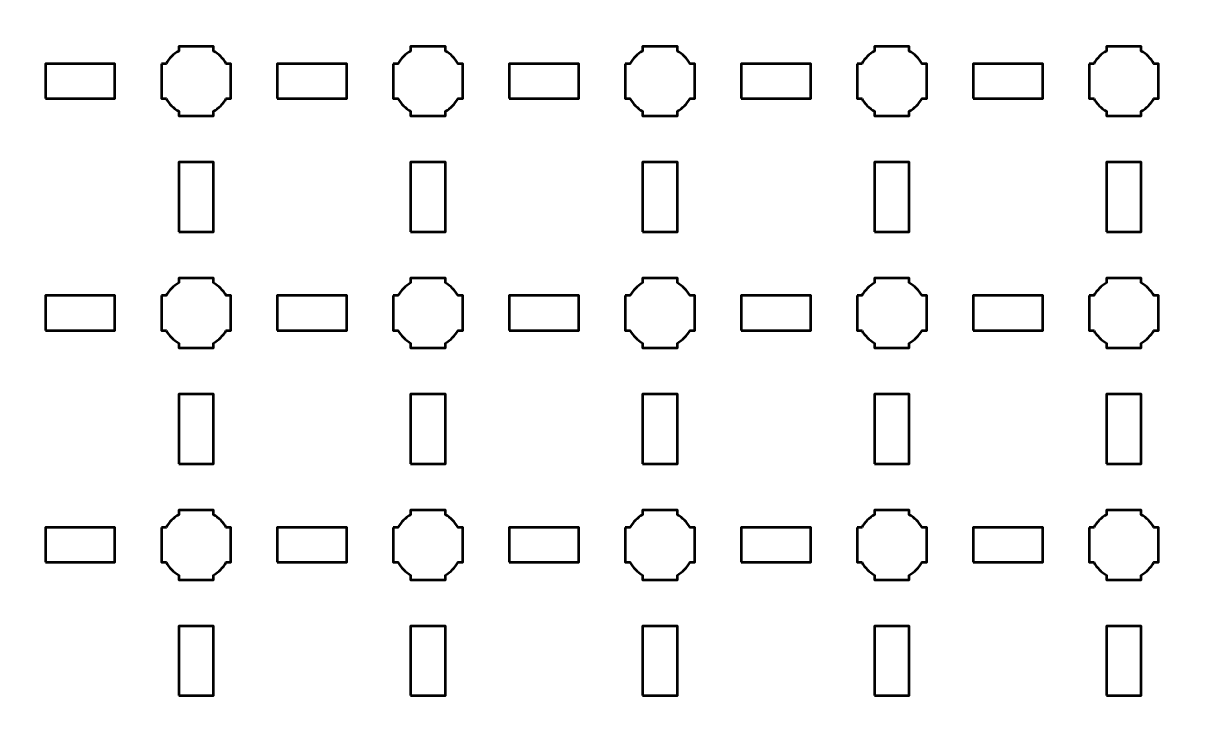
# Model space of a CAD drawing. Header units: centimetres. Extents: x -30.1 to 9.2, y -39.5 to 9.8.
# Drawn here: x -20.99 to -11, y -14.35 to -8.35 of the extents above; entities that cross this region are included whole.
import ezdxf

# ---------------------------------------------------------------- set-up
doc = ezdxf.new("R2010")
doc.units = ezdxf.units.CM
doc.header["$MEASUREMENT"] = 0
doc.layers.add('Layer 1', color=7, linetype='Continuous')

msp = doc.modelspace()

# ---------------------------------------------------------------- linework, layer by layer
at = {"layer": 'Layer 1', "lineweight": 53}
for points in [[(-20.8, -9), (-20.2, -9), (-20.2, -8.7), (-20.8, -8.7), (-20.8, -9)], [(-18.8, -9), (-18.2, -9), (-18.2, -8.7), (-18.8, -8.7), (-18.8, -9)], [(-16.8, -9), (-16.2, -9), (-16.2, -8.7), (-16.8, -8.7), (-16.8, -9)], [(-14.8, -9), (-14.2, -9), (-14.2, -8.7), (-14.8, -8.7), (-14.8, -9)], [(-12.8, -9), (-12.2, -9), (-12.2, -8.7), (-12.8, -8.7), (-12.8, -9)], [(-19.65, -10.15), (-19.35, -10.15), (-19.35, -9.55), (-19.65, -9.55), (-19.65, -10.15)], [(-17.65, -10.15), (-17.35, -10.15), (-17.35, -9.55), (-17.65, -9.55), (-17.65, -10.15)], [(-15.65, -10.15), (-15.35, -10.15), (-15.35, -9.55), (-15.65, -9.55), (-15.65, -10.15)], [(-13.65, -10.15), (-13.35, -10.15), (-13.35, -9.55), (-13.65, -9.55), (-13.65, -10.15)], [(-11.65, -10.15), (-11.35, -10.15), (-11.35, -9.55), (-11.65, -9.55), (-11.65, -10.15)], [(-20.8, -11), (-20.2, -11), (-20.2, -10.7), (-20.8, -10.7), (-20.8, -11)], [(-18.8, -11), (-18.2, -11), (-18.2, -10.7), (-18.8, -10.7), (-18.8, -11)], [(-16.8, -11), (-16.2, -11), (-16.2, -10.7), (-16.8, -10.7), (-16.8, -11)], [(-14.8, -11), (-14.2, -11), (-14.2, -10.7), (-14.8, -10.7), (-14.8, -11)], [(-12.8, -11), (-12.2, -11), (-12.2, -10.7), (-12.8, -10.7), (-12.8, -11)], [(-19.65, -12.15), (-19.35, -12.15), (-19.35, -11.55), (-19.65, -11.55), (-19.65, -12.15)], [(-17.65, -12.15), (-17.35, -12.15), (-17.35, -11.55), (-17.65, -11.55), (-17.65, -12.15)], [(-15.65, -12.15), (-15.35, -12.15), (-15.35, -11.55), (-15.65, -11.55), (-15.65, -12.15)], [(-13.65, -12.15), (-13.35, -12.15), (-13.35, -11.55), (-13.65, -11.55), (-13.65, -12.15)], [(-11.65, -12.15), (-11.35, -12.15), (-11.35, -11.55), (-11.65, -11.55), (-11.65, -12.15)], [(-20.8, -13), (-20.2, -13), (-20.2, -12.7), (-20.8, -12.7), (-20.8, -13)], [(-18.8, -13), (-18.2, -13), (-18.2, -12.7), (-18.8, -12.7), (-18.8, -13)], [(-16.8, -13), (-16.2, -13), (-16.2, -12.7), (-16.8, -12.7), (-16.8, -13)], [(-14.8, -13), (-14.2, -13), (-14.2, -12.7), (-14.8, -12.7), (-14.8, -13)], [(-12.8, -13), (-12.2, -13), (-12.2, -12.7), (-12.8, -12.7), (-12.8, -13)], [(-19.65, -14.15), (-19.35, -14.15), (-19.35, -13.55), (-19.65, -13.55), (-19.65, -14.15)], [(-17.65, -14.15), (-17.35, -14.15), (-17.35, -13.55), (-17.65, -13.55), (-17.65, -14.15)], [(-15.65, -14.15), (-15.35, -14.15), (-15.35, -13.55), (-15.65, -13.55), (-15.65, -14.15)], [(-13.65, -14.15), (-13.35, -14.15), (-13.35, -13.55), (-13.65, -13.55), (-13.65, -14.15)], [(-11.65, -14.15), (-11.35, -14.15), (-11.35, -13.55), (-11.65, -13.55), (-11.65, -14.15)]]:
    msp.add_lwpolyline(points, close=True, dxfattribs=at)
for points, knots in [([(-30.15, -39), (-30.15, -39), (-30.15, 9.3), (-30.15, 9.3), (-30.15, 9.3), (-30.15, 9.57609), (-29.92609, 9.8), (-29.65, 9.8), (-29.65, 9.8), (-29.65, 9.8), (8.65, 9.8), (8.65, 9.8), (8.65, 9.8), (8.92609, 9.8), (9.15, 9.57609), (9.15, 9.3), (9.15, 9.3), (9.15, 9.3), (9.15, -39), (9.15, -39), (9.15, -39), (9.15, -39.27609), (8.92609, -39.5), (8.65, -39.5), (8.65, -39.5), (8.65, -39.5), (-29.65, -39.5), (-29.65, -39.5), (-29.65, -39.5), (-29.92609, -39.5), (-30.15, -39.27609), (-30.15, -39)], [0, 0, 0, 0, 0.125, 0.125, 0.125, 0.125, 0.25, 0.25, 0.25, 0.25, 0.375, 0.375, 0.375, 0.375, 0.5, 0.5, 0.5, 0.5, 0.625, 0.625, 0.625, 0.625, 0.75, 0.75, 0.75, 0.75, 0.875, 0.875, 0.875, 0.875, 1, 1, 1, 1]), ([(-19.8, -8.7), (-19.8, -8.7), (-19.75985, -8.7), (-19.75985, -8.7), (-19.75985, -8.7), (-19.7335, -8.65447), (-19.69553, -8.6165), (-19.65, -8.59015), (-19.65, -8.59015), (-19.65, -8.59015), (-19.65, -8.55), (-19.65, -8.55), (-19.65, -8.55), (-19.65, -8.55), (-19.5, -8.55), (-19.5, -8.55), (-19.5, -8.55), (-19.5, -8.55), (-19.35, -8.55), (-19.35, -8.55), (-19.35, -8.55), (-19.35, -8.55), (-19.35, -8.59015), (-19.35, -8.59015), (-19.35, -8.59015), (-19.30447, -8.6165), (-19.2665, -8.65447), (-19.24015, -8.7), (-19.24015, -8.7), (-19.24015, -8.7), (-19.2, -8.7), (-19.2, -8.7), (-19.2, -8.7), (-19.2, -8.7), (-19.2, -8.85), (-19.2, -8.85), (-19.2, -8.85), (-19.2, -8.85), (-19.2, -9), (-19.2, -9), (-19.2, -9), (-19.2, -9), (-19.24015, -9), (-19.24015, -9), (-19.24015, -9), (-19.2665, -9.04553), (-19.30447, -9.0835), (-19.35, -9.10985), (-19.35, -9.10985), (-19.35, -9.10985), (-19.35, -9.15), (-19.35, -9.15), (-19.35, -9.15), (-19.35, -9.15), (-19.5, -9.15), (-19.5, -9.15), (-19.5, -9.15), (-19.5, -9.15), (-19.65, -9.15), (-19.65, -9.15), (-19.65, -9.15), (-19.65, -9.15), (-19.65, -9.10985), (-19.65, -9.10985), (-19.65, -9.10985), (-19.69553, -9.0835), (-19.7335, -9.04553), (-19.75985, -9), (-19.75985, -9), (-19.75985, -9), (-19.8, -9), (-19.8, -9), (-19.8, -9), (-19.8, -9), (-19.8, -8.85), (-19.8, -8.85), (-19.8, -8.85), (-19.8, -8.85), (-19.8, -8.7), (-19.8, -8.7)], [0, 0, 0, 0, 0.05, 0.05, 0.05, 0.05, 0.1, 0.1, 0.1, 0.1, 0.15, 0.15, 0.15, 0.15, 0.2, 0.2, 0.2, 0.2, 0.25, 0.25, 0.25, 0.25, 0.3, 0.3, 0.3, 0.3, 0.35, 0.35, 0.35, 0.35, 0.4, 0.4, 0.4, 0.4, 0.45, 0.45, 0.45, 0.45, 0.5, 0.5, 0.5, 0.5, 0.55, 0.55, 0.55, 0.55, 0.6, 0.6, 0.6, 0.6, 0.65, 0.65, 0.65, 0.65, 0.7, 0.7, 0.7, 0.7, 0.75, 0.75, 0.75, 0.75, 0.8, 0.8, 0.8, 0.8, 0.85, 0.85, 0.85, 0.85, 0.9, 0.9, 0.9, 0.9, 0.95, 0.95, 0.95, 0.95, 1, 1, 1, 1]), ([(-17.8, -8.7), (-17.8, -8.7), (-17.75985, -8.7), (-17.75985, -8.7), (-17.75985, -8.7), (-17.7335, -8.65447), (-17.69553, -8.6165), (-17.65, -8.59015), (-17.65, -8.59015), (-17.65, -8.59015), (-17.65, -8.55), (-17.65, -8.55), (-17.65, -8.55), (-17.65, -8.55), (-17.5, -8.55), (-17.5, -8.55), (-17.5, -8.55), (-17.5, -8.55), (-17.35, -8.55), (-17.35, -8.55), (-17.35, -8.55), (-17.35, -8.55), (-17.35, -8.59015), (-17.35, -8.59015), (-17.35, -8.59015), (-17.30447, -8.6165), (-17.2665, -8.65447), (-17.24015, -8.7), (-17.24015, -8.7), (-17.24015, -8.7), (-17.2, -8.7), (-17.2, -8.7), (-17.2, -8.7), (-17.2, -8.7), (-17.2, -8.85), (-17.2, -8.85), (-17.2, -8.85), (-17.2, -8.85), (-17.2, -9), (-17.2, -9), (-17.2, -9), (-17.2, -9), (-17.24015, -9), (-17.24015, -9), (-17.24015, -9), (-17.2665, -9.04553), (-17.30447, -9.0835), (-17.35, -9.10985), (-17.35, -9.10985), (-17.35, -9.10985), (-17.35, -9.15), (-17.35, -9.15), (-17.35, -9.15), (-17.35, -9.15), (-17.5, -9.15), (-17.5, -9.15), (-17.5, -9.15), (-17.5, -9.15), (-17.65, -9.15), (-17.65, -9.15), (-17.65, -9.15), (-17.65, -9.15), (-17.65, -9.10985), (-17.65, -9.10985), (-17.65, -9.10985), (-17.69553, -9.0835), (-17.7335, -9.04553), (-17.75985, -9), (-17.75985, -9), (-17.75985, -9), (-17.8, -9), (-17.8, -9), (-17.8, -9), (-17.8, -9), (-17.8, -8.85), (-17.8, -8.85), (-17.8, -8.85), (-17.8, -8.85), (-17.8, -8.7), (-17.8, -8.7)], [0, 0, 0, 0, 0.05, 0.05, 0.05, 0.05, 0.1, 0.1, 0.1, 0.1, 0.15, 0.15, 0.15, 0.15, 0.2, 0.2, 0.2, 0.2, 0.25, 0.25, 0.25, 0.25, 0.3, 0.3, 0.3, 0.3, 0.35, 0.35, 0.35, 0.35, 0.4, 0.4, 0.4, 0.4, 0.45, 0.45, 0.45, 0.45, 0.5, 0.5, 0.5, 0.5, 0.55, 0.55, 0.55, 0.55, 0.6, 0.6, 0.6, 0.6, 0.65, 0.65, 0.65, 0.65, 0.7, 0.7, 0.7, 0.7, 0.75, 0.75, 0.75, 0.75, 0.8, 0.8, 0.8, 0.8, 0.85, 0.85, 0.85, 0.85, 0.9, 0.9, 0.9, 0.9, 0.95, 0.95, 0.95, 0.95, 1, 1, 1, 1]), ([(-15.8, -8.7), (-15.8, -8.7), (-15.75985, -8.7), (-15.75985, -8.7), (-15.75985, -8.7), (-15.7335, -8.65447), (-15.69553, -8.6165), (-15.65, -8.59015), (-15.65, -8.59015), (-15.65, -8.59015), (-15.65, -8.55), (-15.65, -8.55), (-15.65, -8.55), (-15.65, -8.55), (-15.5, -8.55), (-15.5, -8.55), (-15.5, -8.55), (-15.5, -8.55), (-15.35, -8.55), (-15.35, -8.55), (-15.35, -8.55), (-15.35, -8.55), (-15.35, -8.59015), (-15.35, -8.59015), (-15.35, -8.59015), (-15.30447, -8.6165), (-15.2665, -8.65447), (-15.24015, -8.7), (-15.24015, -8.7), (-15.24015, -8.7), (-15.2, -8.7), (-15.2, -8.7), (-15.2, -8.7), (-15.2, -8.7), (-15.2, -8.85), (-15.2, -8.85), (-15.2, -8.85), (-15.2, -8.85), (-15.2, -9), (-15.2, -9), (-15.2, -9), (-15.2, -9), (-15.24015, -9), (-15.24015, -9), (-15.24015, -9), (-15.2665, -9.04553), (-15.30447, -9.0835), (-15.35, -9.10985), (-15.35, -9.10985), (-15.35, -9.10985), (-15.35, -9.15), (-15.35, -9.15), (-15.35, -9.15), (-15.35, -9.15), (-15.5, -9.15), (-15.5, -9.15), (-15.5, -9.15), (-15.5, -9.15), (-15.65, -9.15), (-15.65, -9.15), (-15.65, -9.15), (-15.65, -9.15), (-15.65, -9.10985), (-15.65, -9.10985), (-15.65, -9.10985), (-15.69553, -9.0835), (-15.7335, -9.04553), (-15.75985, -9), (-15.75985, -9), (-15.75985, -9), (-15.8, -9), (-15.8, -9), (-15.8, -9), (-15.8, -9), (-15.8, -8.85), (-15.8, -8.85), (-15.8, -8.85), (-15.8, -8.85), (-15.8, -8.7), (-15.8, -8.7)], [0, 0, 0, 0, 0.05, 0.05, 0.05, 0.05, 0.1, 0.1, 0.1, 0.1, 0.15, 0.15, 0.15, 0.15, 0.2, 0.2, 0.2, 0.2, 0.25, 0.25, 0.25, 0.25, 0.3, 0.3, 0.3, 0.3, 0.35, 0.35, 0.35, 0.35, 0.4, 0.4, 0.4, 0.4, 0.45, 0.45, 0.45, 0.45, 0.5, 0.5, 0.5, 0.5, 0.55, 0.55, 0.55, 0.55, 0.6, 0.6, 0.6, 0.6, 0.65, 0.65, 0.65, 0.65, 0.7, 0.7, 0.7, 0.7, 0.75, 0.75, 0.75, 0.75, 0.8, 0.8, 0.8, 0.8, 0.85, 0.85, 0.85, 0.85, 0.9, 0.9, 0.9, 0.9, 0.95, 0.95, 0.95, 0.95, 1, 1, 1, 1]), ([(-13.8, -8.7), (-13.8, -8.7), (-13.75985, -8.7), (-13.75985, -8.7), (-13.75985, -8.7), (-13.7335, -8.65447), (-13.69553, -8.6165), (-13.65, -8.59015), (-13.65, -8.59015), (-13.65, -8.59015), (-13.65, -8.55), (-13.65, -8.55), (-13.65, -8.55), (-13.65, -8.55), (-13.5, -8.55), (-13.5, -8.55), (-13.5, -8.55), (-13.5, -8.55), (-13.35, -8.55), (-13.35, -8.55), (-13.35, -8.55), (-13.35, -8.55), (-13.35, -8.59015), (-13.35, -8.59015), (-13.35, -8.59015), (-13.30447, -8.6165), (-13.2665, -8.65447), (-13.24015, -8.7), (-13.24015, -8.7), (-13.24015, -8.7), (-13.2, -8.7), (-13.2, -8.7), (-13.2, -8.7), (-13.2, -8.7), (-13.2, -8.85), (-13.2, -8.85), (-13.2, -8.85), (-13.2, -8.85), (-13.2, -9), (-13.2, -9), (-13.2, -9), (-13.2, -9), (-13.24015, -9), (-13.24015, -9), (-13.24015, -9), (-13.2665, -9.04553), (-13.30447, -9.0835), (-13.35, -9.10985), (-13.35, -9.10985), (-13.35, -9.10985), (-13.35, -9.15), (-13.35, -9.15), (-13.35, -9.15), (-13.35, -9.15), (-13.5, -9.15), (-13.5, -9.15), (-13.5, -9.15), (-13.5, -9.15), (-13.65, -9.15), (-13.65, -9.15), (-13.65, -9.15), (-13.65, -9.15), (-13.65, -9.10985), (-13.65, -9.10985), (-13.65, -9.10985), (-13.69553, -9.0835), (-13.7335, -9.04553), (-13.75985, -9), (-13.75985, -9), (-13.75985, -9), (-13.8, -9), (-13.8, -9), (-13.8, -9), (-13.8, -9), (-13.8, -8.85), (-13.8, -8.85), (-13.8, -8.85), (-13.8, -8.85), (-13.8, -8.7), (-13.8, -8.7)], [0, 0, 0, 0, 0.05, 0.05, 0.05, 0.05, 0.1, 0.1, 0.1, 0.1, 0.15, 0.15, 0.15, 0.15, 0.2, 0.2, 0.2, 0.2, 0.25, 0.25, 0.25, 0.25, 0.3, 0.3, 0.3, 0.3, 0.35, 0.35, 0.35, 0.35, 0.4, 0.4, 0.4, 0.4, 0.45, 0.45, 0.45, 0.45, 0.5, 0.5, 0.5, 0.5, 0.55, 0.55, 0.55, 0.55, 0.6, 0.6, 0.6, 0.6, 0.65, 0.65, 0.65, 0.65, 0.7, 0.7, 0.7, 0.7, 0.75, 0.75, 0.75, 0.75, 0.8, 0.8, 0.8, 0.8, 0.85, 0.85, 0.85, 0.85, 0.9, 0.9, 0.9, 0.9, 0.95, 0.95, 0.95, 0.95, 1, 1, 1, 1]), ([(-11.8, -8.7), (-11.8, -8.7), (-11.75985, -8.7), (-11.75985, -8.7), (-11.75985, -8.7), (-11.7335, -8.65447), (-11.69553, -8.6165), (-11.65, -8.59015), (-11.65, -8.59015), (-11.65, -8.59015), (-11.65, -8.55), (-11.65, -8.55), (-11.65, -8.55), (-11.65, -8.55), (-11.5, -8.55), (-11.5, -8.55), (-11.5, -8.55), (-11.5, -8.55), (-11.35, -8.55), (-11.35, -8.55), (-11.35, -8.55), (-11.35, -8.55), (-11.35, -8.59015), (-11.35, -8.59015), (-11.35, -8.59015), (-11.30447, -8.6165), (-11.2665, -8.65447), (-11.24015, -8.7), (-11.24015, -8.7), (-11.24015, -8.7), (-11.2, -8.7), (-11.2, -8.7), (-11.2, -8.7), (-11.2, -8.7), (-11.2, -8.85), (-11.2, -8.85), (-11.2, -8.85), (-11.2, -8.85), (-11.2, -9), (-11.2, -9), (-11.2, -9), (-11.2, -9), (-11.24015, -9), (-11.24015, -9), (-11.24015, -9), (-11.2665, -9.04553), (-11.30447, -9.0835), (-11.35, -9.10985), (-11.35, -9.10985), (-11.35, -9.10985), (-11.35, -9.15), (-11.35, -9.15), (-11.35, -9.15), (-11.35, -9.15), (-11.5, -9.15), (-11.5, -9.15), (-11.5, -9.15), (-11.5, -9.15), (-11.65, -9.15), (-11.65, -9.15), (-11.65, -9.15), (-11.65, -9.15), (-11.65, -9.10985), (-11.65, -9.10985), (-11.65, -9.10985), (-11.69553, -9.0835), (-11.7335, -9.04553), (-11.75985, -9), (-11.75985, -9), (-11.75985, -9), (-11.8, -9), (-11.8, -9), (-11.8, -9), (-11.8, -9), (-11.8, -8.85), (-11.8, -8.85), (-11.8, -8.85), (-11.8, -8.85), (-11.8, -8.7), (-11.8, -8.7)], [0, 0, 0, 0, 0.05, 0.05, 0.05, 0.05, 0.1, 0.1, 0.1, 0.1, 0.15, 0.15, 0.15, 0.15, 0.2, 0.2, 0.2, 0.2, 0.25, 0.25, 0.25, 0.25, 0.3, 0.3, 0.3, 0.3, 0.35, 0.35, 0.35, 0.35, 0.4, 0.4, 0.4, 0.4, 0.45, 0.45, 0.45, 0.45, 0.5, 0.5, 0.5, 0.5, 0.55, 0.55, 0.55, 0.55, 0.6, 0.6, 0.6, 0.6, 0.65, 0.65, 0.65, 0.65, 0.7, 0.7, 0.7, 0.7, 0.75, 0.75, 0.75, 0.75, 0.8, 0.8, 0.8, 0.8, 0.85, 0.85, 0.85, 0.85, 0.9, 0.9, 0.9, 0.9, 0.95, 0.95, 0.95, 0.95, 1, 1, 1, 1]), ([(-19.8, -10.7), (-19.8, -10.7), (-19.75985, -10.7), (-19.75985, -10.7), (-19.75985, -10.7), (-19.7335, -10.65447), (-19.69553, -10.6165), (-19.65, -10.59015), (-19.65, -10.59015), (-19.65, -10.59015), (-19.65, -10.55), (-19.65, -10.55), (-19.65, -10.55), (-19.65, -10.55), (-19.5, -10.55), (-19.5, -10.55), (-19.5, -10.55), (-19.5, -10.55), (-19.35, -10.55), (-19.35, -10.55), (-19.35, -10.55), (-19.35, -10.55), (-19.35, -10.59015), (-19.35, -10.59015), (-19.35, -10.59015), (-19.30447, -10.6165), (-19.2665, -10.65447), (-19.24015, -10.7), (-19.24015, -10.7), (-19.24015, -10.7), (-19.2, -10.7), (-19.2, -10.7), (-19.2, -10.7), (-19.2, -10.7), (-19.2, -10.85), (-19.2, -10.85), (-19.2, -10.85), (-19.2, -10.85), (-19.2, -11), (-19.2, -11), (-19.2, -11), (-19.2, -11), (-19.24015, -11), (-19.24015, -11), (-19.24015, -11), (-19.2665, -11.04553), (-19.30447, -11.0835), (-19.35, -11.10985), (-19.35, -11.10985), (-19.35, -11.10985), (-19.35, -11.15), (-19.35, -11.15), (-19.35, -11.15), (-19.35, -11.15), (-19.5, -11.15), (-19.5, -11.15), (-19.5, -11.15), (-19.5, -11.15), (-19.65, -11.15), (-19.65, -11.15), (-19.65, -11.15), (-19.65, -11.15), (-19.65, -11.10985), (-19.65, -11.10985), (-19.65, -11.10985), (-19.69553, -11.0835), (-19.7335, -11.04553), (-19.75985, -11), (-19.75985, -11), (-19.75985, -11), (-19.8, -11), (-19.8, -11), (-19.8, -11), (-19.8, -11), (-19.8, -10.85), (-19.8, -10.85), (-19.8, -10.85), (-19.8, -10.85), (-19.8, -10.7), (-19.8, -10.7)], [0, 0, 0, 0, 0.05, 0.05, 0.05, 0.05, 0.1, 0.1, 0.1, 0.1, 0.15, 0.15, 0.15, 0.15, 0.2, 0.2, 0.2, 0.2, 0.25, 0.25, 0.25, 0.25, 0.3, 0.3, 0.3, 0.3, 0.35, 0.35, 0.35, 0.35, 0.4, 0.4, 0.4, 0.4, 0.45, 0.45, 0.45, 0.45, 0.5, 0.5, 0.5, 0.5, 0.55, 0.55, 0.55, 0.55, 0.6, 0.6, 0.6, 0.6, 0.65, 0.65, 0.65, 0.65, 0.7, 0.7, 0.7, 0.7, 0.75, 0.75, 0.75, 0.75, 0.8, 0.8, 0.8, 0.8, 0.85, 0.85, 0.85, 0.85, 0.9, 0.9, 0.9, 0.9, 0.95, 0.95, 0.95, 0.95, 1, 1, 1, 1]), ([(-17.8, -10.7), (-17.8, -10.7), (-17.75985, -10.7), (-17.75985, -10.7), (-17.75985, -10.7), (-17.7335, -10.65447), (-17.69553, -10.6165), (-17.65, -10.59015), (-17.65, -10.59015), (-17.65, -10.59015), (-17.65, -10.55), (-17.65, -10.55), (-17.65, -10.55), (-17.65, -10.55), (-17.5, -10.55), (-17.5, -10.55), (-17.5, -10.55), (-17.5, -10.55), (-17.35, -10.55), (-17.35, -10.55), (-17.35, -10.55), (-17.35, -10.55), (-17.35, -10.59015), (-17.35, -10.59015), (-17.35, -10.59015), (-17.30447, -10.6165), (-17.2665, -10.65447), (-17.24015, -10.7), (-17.24015, -10.7), (-17.24015, -10.7), (-17.2, -10.7), (-17.2, -10.7), (-17.2, -10.7), (-17.2, -10.7), (-17.2, -10.85), (-17.2, -10.85), (-17.2, -10.85), (-17.2, -10.85), (-17.2, -11), (-17.2, -11), (-17.2, -11), (-17.2, -11), (-17.24015, -11), (-17.24015, -11), (-17.24015, -11), (-17.2665, -11.04553), (-17.30447, -11.0835), (-17.35, -11.10985), (-17.35, -11.10985), (-17.35, -11.10985), (-17.35, -11.15), (-17.35, -11.15), (-17.35, -11.15), (-17.35, -11.15), (-17.5, -11.15), (-17.5, -11.15), (-17.5, -11.15), (-17.5, -11.15), (-17.65, -11.15), (-17.65, -11.15), (-17.65, -11.15), (-17.65, -11.15), (-17.65, -11.10985), (-17.65, -11.10985), (-17.65, -11.10985), (-17.69553, -11.0835), (-17.7335, -11.04553), (-17.75985, -11), (-17.75985, -11), (-17.75985, -11), (-17.8, -11), (-17.8, -11), (-17.8, -11), (-17.8, -11), (-17.8, -10.85), (-17.8, -10.85), (-17.8, -10.85), (-17.8, -10.85), (-17.8, -10.7), (-17.8, -10.7)], [0, 0, 0, 0, 0.05, 0.05, 0.05, 0.05, 0.1, 0.1, 0.1, 0.1, 0.15, 0.15, 0.15, 0.15, 0.2, 0.2, 0.2, 0.2, 0.25, 0.25, 0.25, 0.25, 0.3, 0.3, 0.3, 0.3, 0.35, 0.35, 0.35, 0.35, 0.4, 0.4, 0.4, 0.4, 0.45, 0.45, 0.45, 0.45, 0.5, 0.5, 0.5, 0.5, 0.55, 0.55, 0.55, 0.55, 0.6, 0.6, 0.6, 0.6, 0.65, 0.65, 0.65, 0.65, 0.7, 0.7, 0.7, 0.7, 0.75, 0.75, 0.75, 0.75, 0.8, 0.8, 0.8, 0.8, 0.85, 0.85, 0.85, 0.85, 0.9, 0.9, 0.9, 0.9, 0.95, 0.95, 0.95, 0.95, 1, 1, 1, 1]), ([(-15.8, -10.7), (-15.8, -10.7), (-15.75985, -10.7), (-15.75985, -10.7), (-15.75985, -10.7), (-15.7335, -10.65447), (-15.69553, -10.6165), (-15.65, -10.59015), (-15.65, -10.59015), (-15.65, -10.59015), (-15.65, -10.55), (-15.65, -10.55), (-15.65, -10.55), (-15.65, -10.55), (-15.5, -10.55), (-15.5, -10.55), (-15.5, -10.55), (-15.5, -10.55), (-15.35, -10.55), (-15.35, -10.55), (-15.35, -10.55), (-15.35, -10.55), (-15.35, -10.59015), (-15.35, -10.59015), (-15.35, -10.59015), (-15.30447, -10.6165), (-15.2665, -10.65447), (-15.24015, -10.7), (-15.24015, -10.7), (-15.24015, -10.7), (-15.2, -10.7), (-15.2, -10.7), (-15.2, -10.7), (-15.2, -10.7), (-15.2, -10.85), (-15.2, -10.85), (-15.2, -10.85), (-15.2, -10.85), (-15.2, -11), (-15.2, -11), (-15.2, -11), (-15.2, -11), (-15.24015, -11), (-15.24015, -11), (-15.24015, -11), (-15.2665, -11.04553), (-15.30447, -11.0835), (-15.35, -11.10985), (-15.35, -11.10985), (-15.35, -11.10985), (-15.35, -11.15), (-15.35, -11.15), (-15.35, -11.15), (-15.35, -11.15), (-15.5, -11.15), (-15.5, -11.15), (-15.5, -11.15), (-15.5, -11.15), (-15.65, -11.15), (-15.65, -11.15), (-15.65, -11.15), (-15.65, -11.15), (-15.65, -11.10985), (-15.65, -11.10985), (-15.65, -11.10985), (-15.69553, -11.0835), (-15.7335, -11.04553), (-15.75985, -11), (-15.75985, -11), (-15.75985, -11), (-15.8, -11), (-15.8, -11), (-15.8, -11), (-15.8, -11), (-15.8, -10.85), (-15.8, -10.85), (-15.8, -10.85), (-15.8, -10.85), (-15.8, -10.7), (-15.8, -10.7)], [0, 0, 0, 0, 0.05, 0.05, 0.05, 0.05, 0.1, 0.1, 0.1, 0.1, 0.15, 0.15, 0.15, 0.15, 0.2, 0.2, 0.2, 0.2, 0.25, 0.25, 0.25, 0.25, 0.3, 0.3, 0.3, 0.3, 0.35, 0.35, 0.35, 0.35, 0.4, 0.4, 0.4, 0.4, 0.45, 0.45, 0.45, 0.45, 0.5, 0.5, 0.5, 0.5, 0.55, 0.55, 0.55, 0.55, 0.6, 0.6, 0.6, 0.6, 0.65, 0.65, 0.65, 0.65, 0.7, 0.7, 0.7, 0.7, 0.75, 0.75, 0.75, 0.75, 0.8, 0.8, 0.8, 0.8, 0.85, 0.85, 0.85, 0.85, 0.9, 0.9, 0.9, 0.9, 0.95, 0.95, 0.95, 0.95, 1, 1, 1, 1]), ([(-13.8, -10.7), (-13.8, -10.7), (-13.75985, -10.7), (-13.75985, -10.7), (-13.75985, -10.7), (-13.7335, -10.65447), (-13.69553, -10.6165), (-13.65, -10.59015), (-13.65, -10.59015), (-13.65, -10.59015), (-13.65, -10.55), (-13.65, -10.55), (-13.65, -10.55), (-13.65, -10.55), (-13.5, -10.55), (-13.5, -10.55), (-13.5, -10.55), (-13.5, -10.55), (-13.35, -10.55), (-13.35, -10.55), (-13.35, -10.55), (-13.35, -10.55), (-13.35, -10.59015), (-13.35, -10.59015), (-13.35, -10.59015), (-13.30447, -10.6165), (-13.2665, -10.65447), (-13.24015, -10.7), (-13.24015, -10.7), (-13.24015, -10.7), (-13.2, -10.7), (-13.2, -10.7), (-13.2, -10.7), (-13.2, -10.7), (-13.2, -10.85), (-13.2, -10.85), (-13.2, -10.85), (-13.2, -10.85), (-13.2, -11), (-13.2, -11), (-13.2, -11), (-13.2, -11), (-13.24015, -11), (-13.24015, -11), (-13.24015, -11), (-13.2665, -11.04553), (-13.30447, -11.0835), (-13.35, -11.10985), (-13.35, -11.10985), (-13.35, -11.10985), (-13.35, -11.15), (-13.35, -11.15), (-13.35, -11.15), (-13.35, -11.15), (-13.5, -11.15), (-13.5, -11.15), (-13.5, -11.15), (-13.5, -11.15), (-13.65, -11.15), (-13.65, -11.15), (-13.65, -11.15), (-13.65, -11.15), (-13.65, -11.10985), (-13.65, -11.10985), (-13.65, -11.10985), (-13.69553, -11.0835), (-13.7335, -11.04553), (-13.75985, -11), (-13.75985, -11), (-13.75985, -11), (-13.8, -11), (-13.8, -11), (-13.8, -11), (-13.8, -11), (-13.8, -10.85), (-13.8, -10.85), (-13.8, -10.85), (-13.8, -10.85), (-13.8, -10.7), (-13.8, -10.7)], [0, 0, 0, 0, 0.05, 0.05, 0.05, 0.05, 0.1, 0.1, 0.1, 0.1, 0.15, 0.15, 0.15, 0.15, 0.2, 0.2, 0.2, 0.2, 0.25, 0.25, 0.25, 0.25, 0.3, 0.3, 0.3, 0.3, 0.35, 0.35, 0.35, 0.35, 0.4, 0.4, 0.4, 0.4, 0.45, 0.45, 0.45, 0.45, 0.5, 0.5, 0.5, 0.5, 0.55, 0.55, 0.55, 0.55, 0.6, 0.6, 0.6, 0.6, 0.65, 0.65, 0.65, 0.65, 0.7, 0.7, 0.7, 0.7, 0.75, 0.75, 0.75, 0.75, 0.8, 0.8, 0.8, 0.8, 0.85, 0.85, 0.85, 0.85, 0.9, 0.9, 0.9, 0.9, 0.95, 0.95, 0.95, 0.95, 1, 1, 1, 1]), ([(-11.8, -10.7), (-11.8, -10.7), (-11.75985, -10.7), (-11.75985, -10.7), (-11.75985, -10.7), (-11.7335, -10.65447), (-11.69553, -10.6165), (-11.65, -10.59015), (-11.65, -10.59015), (-11.65, -10.59015), (-11.65, -10.55), (-11.65, -10.55), (-11.65, -10.55), (-11.65, -10.55), (-11.5, -10.55), (-11.5, -10.55), (-11.5, -10.55), (-11.5, -10.55), (-11.35, -10.55), (-11.35, -10.55), (-11.35, -10.55), (-11.35, -10.55), (-11.35, -10.59015), (-11.35, -10.59015), (-11.35, -10.59015), (-11.30447, -10.6165), (-11.2665, -10.65447), (-11.24015, -10.7), (-11.24015, -10.7), (-11.24015, -10.7), (-11.2, -10.7), (-11.2, -10.7), (-11.2, -10.7), (-11.2, -10.7), (-11.2, -10.85), (-11.2, -10.85), (-11.2, -10.85), (-11.2, -10.85), (-11.2, -11), (-11.2, -11), (-11.2, -11), (-11.2, -11), (-11.24015, -11), (-11.24015, -11), (-11.24015, -11), (-11.2665, -11.04553), (-11.30447, -11.0835), (-11.35, -11.10985), (-11.35, -11.10985), (-11.35, -11.10985), (-11.35, -11.15), (-11.35, -11.15), (-11.35, -11.15), (-11.35, -11.15), (-11.5, -11.15), (-11.5, -11.15), (-11.5, -11.15), (-11.5, -11.15), (-11.65, -11.15), (-11.65, -11.15), (-11.65, -11.15), (-11.65, -11.15), (-11.65, -11.10985), (-11.65, -11.10985), (-11.65, -11.10985), (-11.69553, -11.0835), (-11.7335, -11.04553), (-11.75985, -11), (-11.75985, -11), (-11.75985, -11), (-11.8, -11), (-11.8, -11), (-11.8, -11), (-11.8, -11), (-11.8, -10.85), (-11.8, -10.85), (-11.8, -10.85), (-11.8, -10.85), (-11.8, -10.7), (-11.8, -10.7)], [0, 0, 0, 0, 0.05, 0.05, 0.05, 0.05, 0.1, 0.1, 0.1, 0.1, 0.15, 0.15, 0.15, 0.15, 0.2, 0.2, 0.2, 0.2, 0.25, 0.25, 0.25, 0.25, 0.3, 0.3, 0.3, 0.3, 0.35, 0.35, 0.35, 0.35, 0.4, 0.4, 0.4, 0.4, 0.45, 0.45, 0.45, 0.45, 0.5, 0.5, 0.5, 0.5, 0.55, 0.55, 0.55, 0.55, 0.6, 0.6, 0.6, 0.6, 0.65, 0.65, 0.65, 0.65, 0.7, 0.7, 0.7, 0.7, 0.75, 0.75, 0.75, 0.75, 0.8, 0.8, 0.8, 0.8, 0.85, 0.85, 0.85, 0.85, 0.9, 0.9, 0.9, 0.9, 0.95, 0.95, 0.95, 0.95, 1, 1, 1, 1]), ([(-19.8, -12.7), (-19.8, -12.7), (-19.75985, -12.7), (-19.75985, -12.7), (-19.75985, -12.7), (-19.7335, -12.65447), (-19.69553, -12.6165), (-19.65, -12.59015), (-19.65, -12.59015), (-19.65, -12.59015), (-19.65, -12.55), (-19.65, -12.55), (-19.65, -12.55), (-19.65, -12.55), (-19.5, -12.55), (-19.5, -12.55), (-19.5, -12.55), (-19.5, -12.55), (-19.35, -12.55), (-19.35, -12.55), (-19.35, -12.55), (-19.35, -12.55), (-19.35, -12.59015), (-19.35, -12.59015), (-19.35, -12.59015), (-19.30447, -12.6165), (-19.2665, -12.65447), (-19.24015, -12.7), (-19.24015, -12.7), (-19.24015, -12.7), (-19.2, -12.7), (-19.2, -12.7), (-19.2, -12.7), (-19.2, -12.7), (-19.2, -12.85), (-19.2, -12.85), (-19.2, -12.85), (-19.2, -12.85), (-19.2, -13), (-19.2, -13), (-19.2, -13), (-19.2, -13), (-19.24015, -13), (-19.24015, -13), (-19.24015, -13), (-19.2665, -13.04553), (-19.30447, -13.0835), (-19.35, -13.10985), (-19.35, -13.10985), (-19.35, -13.10985), (-19.35, -13.15), (-19.35, -13.15), (-19.35, -13.15), (-19.35, -13.15), (-19.5, -13.15), (-19.5, -13.15), (-19.5, -13.15), (-19.5, -13.15), (-19.65, -13.15), (-19.65, -13.15), (-19.65, -13.15), (-19.65, -13.15), (-19.65, -13.10985), (-19.65, -13.10985), (-19.65, -13.10985), (-19.69553, -13.0835), (-19.7335, -13.04553), (-19.75985, -13), (-19.75985, -13), (-19.75985, -13), (-19.8, -13), (-19.8, -13), (-19.8, -13), (-19.8, -13), (-19.8, -12.85), (-19.8, -12.85), (-19.8, -12.85), (-19.8, -12.85), (-19.8, -12.7), (-19.8, -12.7)], [0, 0, 0, 0, 0.05, 0.05, 0.05, 0.05, 0.1, 0.1, 0.1, 0.1, 0.15, 0.15, 0.15, 0.15, 0.2, 0.2, 0.2, 0.2, 0.25, 0.25, 0.25, 0.25, 0.3, 0.3, 0.3, 0.3, 0.35, 0.35, 0.35, 0.35, 0.4, 0.4, 0.4, 0.4, 0.45, 0.45, 0.45, 0.45, 0.5, 0.5, 0.5, 0.5, 0.55, 0.55, 0.55, 0.55, 0.6, 0.6, 0.6, 0.6, 0.65, 0.65, 0.65, 0.65, 0.7, 0.7, 0.7, 0.7, 0.75, 0.75, 0.75, 0.75, 0.8, 0.8, 0.8, 0.8, 0.85, 0.85, 0.85, 0.85, 0.9, 0.9, 0.9, 0.9, 0.95, 0.95, 0.95, 0.95, 1, 1, 1, 1]), ([(-17.8, -12.7), (-17.8, -12.7), (-17.75985, -12.7), (-17.75985, -12.7), (-17.75985, -12.7), (-17.7335, -12.65447), (-17.69553, -12.6165), (-17.65, -12.59015), (-17.65, -12.59015), (-17.65, -12.59015), (-17.65, -12.55), (-17.65, -12.55), (-17.65, -12.55), (-17.65, -12.55), (-17.5, -12.55), (-17.5, -12.55), (-17.5, -12.55), (-17.5, -12.55), (-17.35, -12.55), (-17.35, -12.55), (-17.35, -12.55), (-17.35, -12.55), (-17.35, -12.59015), (-17.35, -12.59015), (-17.35, -12.59015), (-17.30447, -12.6165), (-17.2665, -12.65447), (-17.24015, -12.7), (-17.24015, -12.7), (-17.24015, -12.7), (-17.2, -12.7), (-17.2, -12.7), (-17.2, -12.7), (-17.2, -12.7), (-17.2, -12.85), (-17.2, -12.85), (-17.2, -12.85), (-17.2, -12.85), (-17.2, -13), (-17.2, -13), (-17.2, -13), (-17.2, -13), (-17.24015, -13), (-17.24015, -13), (-17.24015, -13), (-17.2665, -13.04553), (-17.30447, -13.0835), (-17.35, -13.10985), (-17.35, -13.10985), (-17.35, -13.10985), (-17.35, -13.15), (-17.35, -13.15), (-17.35, -13.15), (-17.35, -13.15), (-17.5, -13.15), (-17.5, -13.15), (-17.5, -13.15), (-17.5, -13.15), (-17.65, -13.15), (-17.65, -13.15), (-17.65, -13.15), (-17.65, -13.15), (-17.65, -13.10985), (-17.65, -13.10985), (-17.65, -13.10985), (-17.69553, -13.0835), (-17.7335, -13.04553), (-17.75985, -13), (-17.75985, -13), (-17.75985, -13), (-17.8, -13), (-17.8, -13), (-17.8, -13), (-17.8, -13), (-17.8, -12.85), (-17.8, -12.85), (-17.8, -12.85), (-17.8, -12.85), (-17.8, -12.7), (-17.8, -12.7)], [0, 0, 0, 0, 0.05, 0.05, 0.05, 0.05, 0.1, 0.1, 0.1, 0.1, 0.15, 0.15, 0.15, 0.15, 0.2, 0.2, 0.2, 0.2, 0.25, 0.25, 0.25, 0.25, 0.3, 0.3, 0.3, 0.3, 0.35, 0.35, 0.35, 0.35, 0.4, 0.4, 0.4, 0.4, 0.45, 0.45, 0.45, 0.45, 0.5, 0.5, 0.5, 0.5, 0.55, 0.55, 0.55, 0.55, 0.6, 0.6, 0.6, 0.6, 0.65, 0.65, 0.65, 0.65, 0.7, 0.7, 0.7, 0.7, 0.75, 0.75, 0.75, 0.75, 0.8, 0.8, 0.8, 0.8, 0.85, 0.85, 0.85, 0.85, 0.9, 0.9, 0.9, 0.9, 0.95, 0.95, 0.95, 0.95, 1, 1, 1, 1]), ([(-15.8, -12.7), (-15.8, -12.7), (-15.75985, -12.7), (-15.75985, -12.7), (-15.75985, -12.7), (-15.7335, -12.65447), (-15.69553, -12.6165), (-15.65, -12.59015), (-15.65, -12.59015), (-15.65, -12.59015), (-15.65, -12.55), (-15.65, -12.55), (-15.65, -12.55), (-15.65, -12.55), (-15.5, -12.55), (-15.5, -12.55), (-15.5, -12.55), (-15.5, -12.55), (-15.35, -12.55), (-15.35, -12.55), (-15.35, -12.55), (-15.35, -12.55), (-15.35, -12.59015), (-15.35, -12.59015), (-15.35, -12.59015), (-15.30447, -12.6165), (-15.2665, -12.65447), (-15.24015, -12.7), (-15.24015, -12.7), (-15.24015, -12.7), (-15.2, -12.7), (-15.2, -12.7), (-15.2, -12.7), (-15.2, -12.7), (-15.2, -12.85), (-15.2, -12.85), (-15.2, -12.85), (-15.2, -12.85), (-15.2, -13), (-15.2, -13), (-15.2, -13), (-15.2, -13), (-15.24015, -13), (-15.24015, -13), (-15.24015, -13), (-15.2665, -13.04553), (-15.30447, -13.0835), (-15.35, -13.10985), (-15.35, -13.10985), (-15.35, -13.10985), (-15.35, -13.15), (-15.35, -13.15), (-15.35, -13.15), (-15.35, -13.15), (-15.5, -13.15), (-15.5, -13.15), (-15.5, -13.15), (-15.5, -13.15), (-15.65, -13.15), (-15.65, -13.15), (-15.65, -13.15), (-15.65, -13.15), (-15.65, -13.10985), (-15.65, -13.10985), (-15.65, -13.10985), (-15.69553, -13.0835), (-15.7335, -13.04553), (-15.75985, -13), (-15.75985, -13), (-15.75985, -13), (-15.8, -13), (-15.8, -13), (-15.8, -13), (-15.8, -13), (-15.8, -12.85), (-15.8, -12.85), (-15.8, -12.85), (-15.8, -12.85), (-15.8, -12.7), (-15.8, -12.7)], [0, 0, 0, 0, 0.05, 0.05, 0.05, 0.05, 0.1, 0.1, 0.1, 0.1, 0.15, 0.15, 0.15, 0.15, 0.2, 0.2, 0.2, 0.2, 0.25, 0.25, 0.25, 0.25, 0.3, 0.3, 0.3, 0.3, 0.35, 0.35, 0.35, 0.35, 0.4, 0.4, 0.4, 0.4, 0.45, 0.45, 0.45, 0.45, 0.5, 0.5, 0.5, 0.5, 0.55, 0.55, 0.55, 0.55, 0.6, 0.6, 0.6, 0.6, 0.65, 0.65, 0.65, 0.65, 0.7, 0.7, 0.7, 0.7, 0.75, 0.75, 0.75, 0.75, 0.8, 0.8, 0.8, 0.8, 0.85, 0.85, 0.85, 0.85, 0.9, 0.9, 0.9, 0.9, 0.95, 0.95, 0.95, 0.95, 1, 1, 1, 1]), ([(-13.8, -12.7), (-13.8, -12.7), (-13.75985, -12.7), (-13.75985, -12.7), (-13.75985, -12.7), (-13.7335, -12.65447), (-13.69553, -12.6165), (-13.65, -12.59015), (-13.65, -12.59015), (-13.65, -12.59015), (-13.65, -12.55), (-13.65, -12.55), (-13.65, -12.55), (-13.65, -12.55), (-13.5, -12.55), (-13.5, -12.55), (-13.5, -12.55), (-13.5, -12.55), (-13.35, -12.55), (-13.35, -12.55), (-13.35, -12.55), (-13.35, -12.55), (-13.35, -12.59015), (-13.35, -12.59015), (-13.35, -12.59015), (-13.30447, -12.6165), (-13.2665, -12.65447), (-13.24015, -12.7), (-13.24015, -12.7), (-13.24015, -12.7), (-13.2, -12.7), (-13.2, -12.7), (-13.2, -12.7), (-13.2, -12.7), (-13.2, -12.85), (-13.2, -12.85), (-13.2, -12.85), (-13.2, -12.85), (-13.2, -13), (-13.2, -13), (-13.2, -13), (-13.2, -13), (-13.24015, -13), (-13.24015, -13), (-13.24015, -13), (-13.2665, -13.04553), (-13.30447, -13.0835), (-13.35, -13.10985), (-13.35, -13.10985), (-13.35, -13.10985), (-13.35, -13.15), (-13.35, -13.15), (-13.35, -13.15), (-13.35, -13.15), (-13.5, -13.15), (-13.5, -13.15), (-13.5, -13.15), (-13.5, -13.15), (-13.65, -13.15), (-13.65, -13.15), (-13.65, -13.15), (-13.65, -13.15), (-13.65, -13.10985), (-13.65, -13.10985), (-13.65, -13.10985), (-13.69553, -13.0835), (-13.7335, -13.04553), (-13.75985, -13), (-13.75985, -13), (-13.75985, -13), (-13.8, -13), (-13.8, -13), (-13.8, -13), (-13.8, -13), (-13.8, -12.85), (-13.8, -12.85), (-13.8, -12.85), (-13.8, -12.85), (-13.8, -12.7), (-13.8, -12.7)], [0, 0, 0, 0, 0.05, 0.05, 0.05, 0.05, 0.1, 0.1, 0.1, 0.1, 0.15, 0.15, 0.15, 0.15, 0.2, 0.2, 0.2, 0.2, 0.25, 0.25, 0.25, 0.25, 0.3, 0.3, 0.3, 0.3, 0.35, 0.35, 0.35, 0.35, 0.4, 0.4, 0.4, 0.4, 0.45, 0.45, 0.45, 0.45, 0.5, 0.5, 0.5, 0.5, 0.55, 0.55, 0.55, 0.55, 0.6, 0.6, 0.6, 0.6, 0.65, 0.65, 0.65, 0.65, 0.7, 0.7, 0.7, 0.7, 0.75, 0.75, 0.75, 0.75, 0.8, 0.8, 0.8, 0.8, 0.85, 0.85, 0.85, 0.85, 0.9, 0.9, 0.9, 0.9, 0.95, 0.95, 0.95, 0.95, 1, 1, 1, 1]), ([(-11.8, -12.7), (-11.8, -12.7), (-11.75985, -12.7), (-11.75985, -12.7), (-11.75985, -12.7), (-11.7335, -12.65447), (-11.69553, -12.6165), (-11.65, -12.59015), (-11.65, -12.59015), (-11.65, -12.59015), (-11.65, -12.55), (-11.65, -12.55), (-11.65, -12.55), (-11.65, -12.55), (-11.5, -12.55), (-11.5, -12.55), (-11.5, -12.55), (-11.5, -12.55), (-11.35, -12.55), (-11.35, -12.55), (-11.35, -12.55), (-11.35, -12.55), (-11.35, -12.59015), (-11.35, -12.59015), (-11.35, -12.59015), (-11.30447, -12.6165), (-11.2665, -12.65447), (-11.24015, -12.7), (-11.24015, -12.7), (-11.24015, -12.7), (-11.2, -12.7), (-11.2, -12.7), (-11.2, -12.7), (-11.2, -12.7), (-11.2, -12.85), (-11.2, -12.85), (-11.2, -12.85), (-11.2, -12.85), (-11.2, -13), (-11.2, -13), (-11.2, -13), (-11.2, -13), (-11.24015, -13), (-11.24015, -13), (-11.24015, -13), (-11.2665, -13.04553), (-11.30447, -13.0835), (-11.35, -13.10985), (-11.35, -13.10985), (-11.35, -13.10985), (-11.35, -13.15), (-11.35, -13.15), (-11.35, -13.15), (-11.35, -13.15), (-11.5, -13.15), (-11.5, -13.15), (-11.5, -13.15), (-11.5, -13.15), (-11.65, -13.15), (-11.65, -13.15), (-11.65, -13.15), (-11.65, -13.15), (-11.65, -13.10985), (-11.65, -13.10985), (-11.65, -13.10985), (-11.69553, -13.0835), (-11.7335, -13.04553), (-11.75985, -13), (-11.75985, -13), (-11.75985, -13), (-11.8, -13), (-11.8, -13), (-11.8, -13), (-11.8, -13), (-11.8, -12.85), (-11.8, -12.85), (-11.8, -12.85), (-11.8, -12.85), (-11.8, -12.7), (-11.8, -12.7)], [0, 0, 0, 0, 0.05, 0.05, 0.05, 0.05, 0.1, 0.1, 0.1, 0.1, 0.15, 0.15, 0.15, 0.15, 0.2, 0.2, 0.2, 0.2, 0.25, 0.25, 0.25, 0.25, 0.3, 0.3, 0.3, 0.3, 0.35, 0.35, 0.35, 0.35, 0.4, 0.4, 0.4, 0.4, 0.45, 0.45, 0.45, 0.45, 0.5, 0.5, 0.5, 0.5, 0.55, 0.55, 0.55, 0.55, 0.6, 0.6, 0.6, 0.6, 0.65, 0.65, 0.65, 0.65, 0.7, 0.7, 0.7, 0.7, 0.75, 0.75, 0.75, 0.75, 0.8, 0.8, 0.8, 0.8, 0.85, 0.85, 0.85, 0.85, 0.9, 0.9, 0.9, 0.9, 0.95, 0.95, 0.95, 0.95, 1, 1, 1, 1])]:
    msp.add_open_spline(points, degree=3, knots=knots, dxfattribs=at)

doc.saveas('drawing.dxf')
